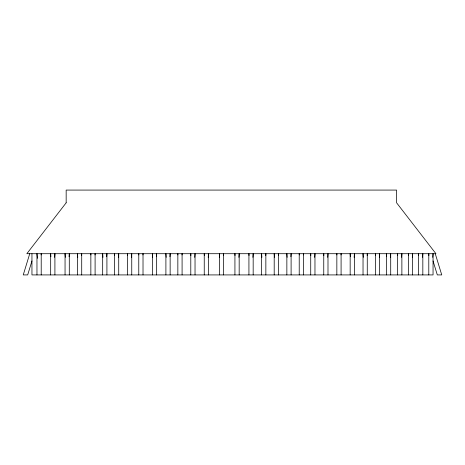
<?xml version="1.0" encoding="UTF-8"?>
<svg xmlns="http://www.w3.org/2000/svg" width="465" height="465" viewBox="0 0 465 465"><rect width="100%" height="100%" fill="white"/><g stroke="black" fill="none" stroke-linecap="round" stroke-linejoin="round"><path stroke-width="0.7" d="M41.164 254.965L41.211 253.71L41.211 274.92M81.642 255.587L81.712 253.71L81.712 274.92M95.046 254.965L95.098 253.71L95.098 274.92M142.97 254.965L143.017 253.71L143.017 274.92M182.036 254.965L182.088 253.71L182.088 274.92M223.52 255.587L223.589 253.71L223.589 274.92M265.777 255.587L265.852 253.71L265.852 274.92M278.366 255.587L278.436 253.71L278.436 274.92M303.413 254.965L303.465 253.71L303.465 274.92M341.043 254.965L341.089 253.71L341.089 274.92M367.199 255.587L367.269 253.71L367.269 274.92M54.632 257.337L54.911 253.71L54.911 274.92M69.087 256.756L69.297 253.71L69.297 274.92M106.7 256.756L106.915 253.71L106.915 274.92M118.441 257.337L118.726 253.71L118.726 274.92M131.467 257.337L131.752 253.71L131.752 274.92M156.443 256.756L156.659 253.71L156.659 274.92M169.928 256.756L170.144 253.71L170.144 274.92M194.748 257.337L195.033 253.71L195.033 274.92M208.204 257.337L208.489 253.71L208.489 274.92M238.888 257.337L239.173 253.71L239.173 274.92M252.884 257.337L253.169 253.71L253.169 274.92M290.887 256.756L291.102 253.71L291.102 274.92M314.683 257.337L314.968 253.71L314.968 274.92M327.715 257.337L327.994 253.71L327.994 274.92M354.121 257.337L354.406 253.71L354.406 274.92M379.347 257.337L379.632 253.71L379.632 274.92M390.426 257.337L390.71 253.71L390.71 274.92M401.591 257.337L401.876 253.71L401.876 274.92M412.327 257.337L412.612 253.71L412.612 274.92M422.546 257.337L422.83 253.71L422.83 274.92M432.746 257.337L433.049 253.71L433.049 274.92L31.951 274.92L31.951 253.71M29.737 253.71L23.25 274.92L27.685 274.92L31.951 260.964M435.263 253.71L441.75 274.92L437.315 274.92L433.049 260.964M37.479 258.342L36.968 253.71L36.968 274.92M386.682 256.756L386.467 253.71L386.467 274.92M363.31 257.337L363.031 253.71L363.031 274.92M350.377 256.756L350.162 253.71L350.162 274.92M287.143 257.337L286.858 253.71L286.858 274.92M274.478 257.337L274.199 253.71L274.199 274.92M261.894 257.337L261.609 253.71L261.609 274.92M219.631 257.337L219.352 253.71L219.352 274.92M166.185 257.337L165.9 253.71L165.9 274.92M152.7 257.337L152.415 253.71L152.415 274.92M102.957 257.337L102.672 253.71L102.672 274.92M77.754 257.337L77.469 253.71L77.469 274.92M65.338 257.337L65.053 253.71L65.053 274.92M50.883 256.756L50.673 253.71L50.673 274.92M428.875 255.587L428.788 253.71L428.788 274.92M418.657 255.587L418.587 253.71L418.587 274.92M408.439 255.587L408.369 253.71L408.369 274.92M397.709 255.587L397.633 253.71L397.633 274.92M375.464 255.587L375.389 253.71L375.389 274.92M336.893 254.965L336.846 253.71L336.846 274.92M323.826 255.587L323.756 253.71L323.756 274.92M310.794 255.587L310.725 253.71L310.725 274.92M299.268 254.965L299.222 253.71L299.222 274.92M248.996 255.587L248.926 253.71L248.926 274.92M234.999 255.587L234.93 253.71L234.93 274.92M204.315 255.587L204.245 253.71L204.245 274.92M190.865 255.587L190.79 253.71L190.79 274.92M177.892 254.965L177.845 253.71L177.845 274.92M138.826 254.965L138.773 253.71L138.773 274.92M127.584 255.587L127.509 253.71L127.509 274.92M114.559 255.587L114.483 253.71L114.483 274.92M90.902 254.965L90.855 253.71L90.855 274.92M66.164 202.804L26.825 253.71L435.938 253.71L396.599 202.804L396.599 190.075L66.164 190.075L66.164 202.804"/></g></svg>
